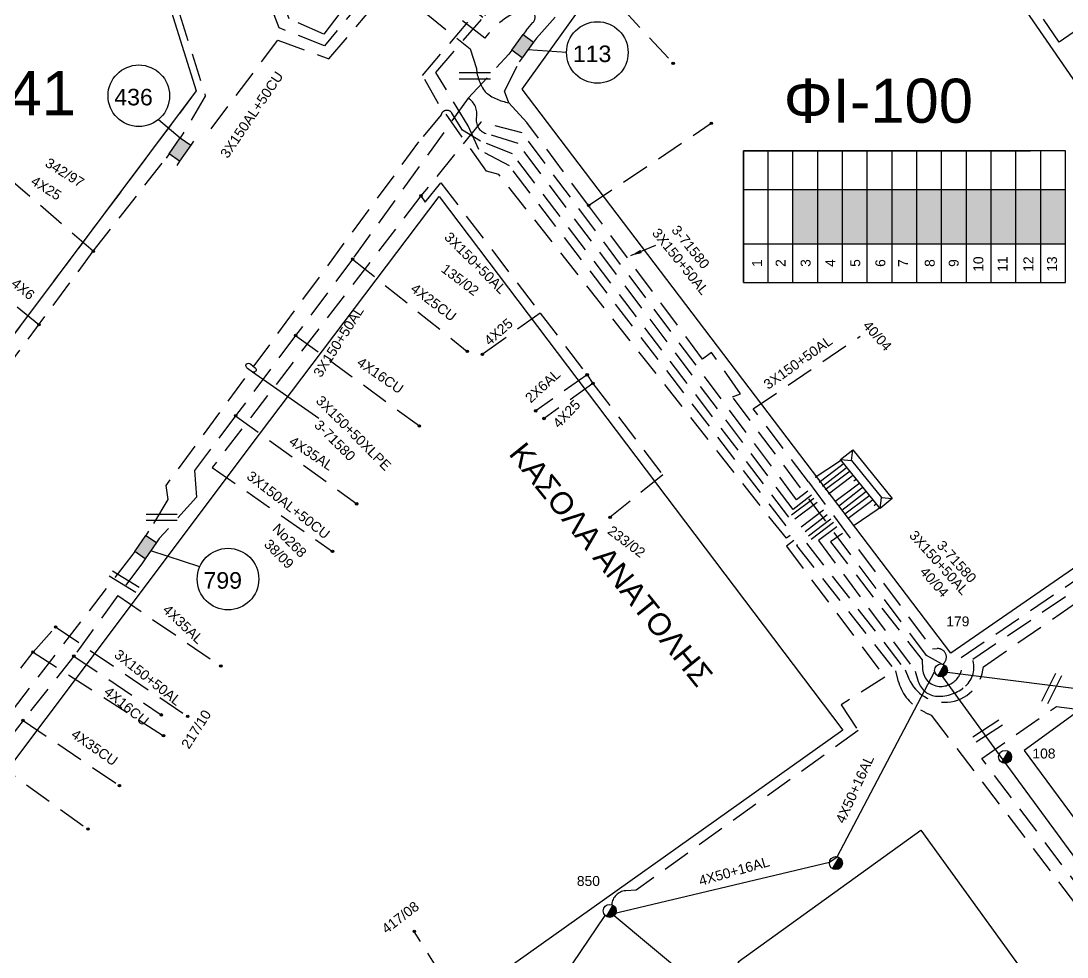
# Model space of a CAD drawing. Header units: millimetres. Extents: x 1080 to 2112, y 851 to 1323.
# Drawn here: x 1707 to 1802, y 1022.9 to 1107.9 of the extents above; entities that cross this region are included whole.
import ezdxf
from ezdxf.enums import TextEntityAlignment as Align

# ---------------------------------------------------------------- set-up
doc = ezdxf.new("R2010")
doc.units = ezdxf.units.MM
doc.linetypes.add('DASHED', pattern=[19.05, 12.7, -6.35])
for name, color, linetype in [('Link Box 4 Διευθύνσεων', 7, 'Continuous'), ('Άγνωστα', 7, 'DASHED'), ('Ασφαλειοκιβώτια Χ.Τ 13 αναχωρήσεων', 7, 'Continuous'), ('Γυμνά εναέρια ΧΤ (3Φ)   4x16CU', 7, 'Continuous'), ('Γυμνά εναέρια ΧΤ (3Φ)   4x35AL', 7, 'Continuous'), ('Γυμνά εναέρια ΧΤ (3Φ)   4x35CU', 7, 'Continuous'), ('Γυμνά εναέρια ΧΤ (3Φ)   4x50AL', 7, 'Continuous'), ('Γυμνά εναέρια ΧΤ και ΦΟΠ (1Φ)   2x50+16AL', 7, 'Continuous'), ('Γυμνά εναέρια ΧΤ και ΦΟΠ (3Φ)   4x50+16AL', 7, 'Continuous'), ('Εναέρια παροχή ΧΤ 4x25', 7, 'SYN_LINE'), ('Επιγραφές - Σχήματα', 7, 'Continuous'), ('Καλώδια ΧΤ   2x6AL', 7, 'DASHED'), ('Καλώδια ΧΤ   3x150+50AL', 7, 'DASHED'), ('Καλώδια ΧΤ   3x150+70AL', 7, 'DASHED'), ('Καλώδια ΧΤ   3x150AL+50CU', 7, 'DASHED'), ('Καλώδια ΧΤ   3x150AL+50XLPE', 7, 'DASHED'), ('Καλώδια ΧΤ   3x95+35CU', 7, 'DASHED'), ('Καλώδια ΧΤ   4x25CU', 7, 'DASHED'), ('Στύλος ΦΜ', 7, 'Continuous'), ('Στύλος ΦΜ @ 1', 7, 'Continuous'), ('Συνδέσεις', 7, 'Continuous'), ('Τομή', 7, 'Continuous'), ('Υποσταθμός πόλεως', 7, 'Continuous'), ('Υπόβαθρο ΔΕΗ', 7, 'Continuous'), ('Υπόγεια καλώδια Παροχών ΧΤ   4x6', 7, 'DASHED')]:
    doc.layers.add(name, color=color, linetype=linetype)
doc.styles.add('ar', font='arial.ttf')
doc.styles.get("Standard").update_dxf_attribs({"font": 'arial.ttf'})
doc.linetypes.add('SYN_LINE', pattern='A,0.5,-0.0001,["/\\/\\/\\/",Standard,S=0.1,R=0,X=0,Y=-0.05],-0.25', length=0.7501)
doc.dimstyles.new('ISO-25', dxfattribs={"dimtxt": 2.5, "dimasz": 2.5, "dimexe": 1.25, "dimexo": 0.625, "dimtad": 1, "dimtxsty": 'Standard', "dimcen": 2.5, "dimadec": 0, "dimazin": 0, "dimtfac": 1, "dimtmove": 0, "dimatfit": 3, "dimfxl": 1, "dimarcsym": 0})

# ---------------------------------------------------------------- blocks, each defined once
blk = doc.blocks.new('ΥΠΑΡΧΩΝ ΤΣΙΜΕΝΤΕΝΙΟΣ ΣΤΥΛΟΣ')
at = {"layer": 'Στύλος ΦΜ'}
blk.add_hatch(color=7, dxfattribs=at).paths.add_polyline_path([(-1.29, -2.28, 0.574793), (2.62, 0, 0.268822), (1.3, 2.27)])
at = {"layer": 'Στύλος ΦΜ', "color": 7}
blk.add_line((-1.29, -2.28), (1.3, 2.27), dxfattribs=at)
blk.add_circle((0, 0), 2.62, dxfattribs=at)
at = {"layer": 'Στύλος ΦΜ', "flags": 4}
for tag, p in [('ΑΡΙΘΜΟΣ', (-4.68, 8.05)), ('ΤΥΠΟΣ', (-4.91, 3.03))]:
    blk.add_attdef(tag, p, '', height=4, dxfattribs=at)
blk = doc.blocks.new('LINK BOX 4 ΑΝΑΧΩΡΗΣΕΩΝ')
at = {"layer": 'Link Box 4 Διευθύνσεων', "ltscale": 40}
blk.add_hatch(color=256, dxfattribs=at).paths.add_polyline_path([(-3.54, 0), (-3.54, -4.67), (3.54, -4.67), (3.54, 0)])
for p, q in [((-3.54, 0), (-5.33, 0)), ((5.33, 0), (3.54, 0)), ((-3.54, -4.67), (-5.33, -4.67)), ((5.33, -4.67), (3.54, -4.67))]:
    blk.add_line(p, q, dxfattribs=at)
blk.add_lwpolyline([(-3.54, -4.67), (-3.54, 0), (3.54, 0), (3.54, -4.67)], close=True, dxfattribs=at)
blk = doc.blocks.new('ΥΠΟΣΤΑΘΜΟΣ ΠΟΛΕΩΣ 13 ΑΝΑΧΩΡΗΣΕΩΝ')
at = {"layer": 'Υποσταθμός πόλεως', "ltscale": 40}
for p, q in [((-11.12, -2.82), (-11.12, -4)), ((-9.53, -2.82), (-9.53, -4)), ((-7.77, -2.82), (-7.77, -4)), ((-5.99, -2.82), (-5.99, -4)), ((-4.14, -2.82), (-4.14, -4)), ((-2.3, -2.82), (-2.3, -4)), ((-0.43, -2.82), (-0.43, -4)), ((1.54, -2.82), (1.54, -4)), ((3.43, -2.82), (3.43, -4)), ((5.39, -2.82), (5.39, -4)), ((7.32, -2.82), (7.32, -4)), ((9.32, -2.82), (9.32, -4)), ((11.11, -2.82), (11.11, -4))]:
    blk.add_line(p, q, dxfattribs=at)
blk.add_lwpolyline([(-11.43, 2.82), (11.43, 2.82), (11.43, -2.82), (-11.43, -2.82)], close=True, dxfattribs=at)
for points in [[(-8.62, 0), (-11.43, 2.82)], [(-11.43, -2.82), (-8.62, 0)], [(-8.62, 0), (8.62, 0)], [(8.62, 0), (11.43, 2.82)], [(11.43, -2.82), (8.62, 0)]]:
    blk.add_lwpolyline(points, dxfattribs=at)
at = {"layer": 'Υποσταθμός πόλεως', "linetype": 'SYN_LINE', "ltscale": 40, "flags": 1}
for tag, p in [('ΜΕΤΑΣΧΗΜΑΤΙΣΜΟΣ', (12.22, 1.68)), ('ΙΣΧΥΣ', (12.2, -1.11)), ('ΑΡΙΘΜΟΣ', (12.32, -3.83))]:
    blk.add_attdef(tag, p, '', height=1.8, dxfattribs=at)
blk = doc.blocks.new('ΤΟΜΗ')
at = {"layer": 'Τομή', "ltscale": 40}
for p, q in [((-5.68, 0), (5.68, 0)), ((5.68, -2.33), (-5.68, -2.33))]:
    blk.add_line(p, q, dxfattribs=at)
blk = doc.blocks.new('new block1')
at = {"layer": 'Ασφαλειοκιβώτια Χ.Τ 13 αναχωρήσεων'}
for s, p in [('1', (-1539.38, 5043.6)), ('2', (-1539.38, 5035.03)), ('3', (-1539.38, 5025.96)), ('4', (-1539.38, 5016.94)), ('5', (-1539.38, 5007.92)), ('6', (-1539.38, 4998.79)), ('7', (-1539.38, 4990.55)), ('8', (-1539.38, 4980.86)), ('9', (-1539.38, 4972.17)), ('10', (-1541.17, 4963.2)), ('11', (-1541.17, 4954.4)), ('12', (-1541.17, 4945.04)), ('13', (-1541.17, 4936.47))]:
    blk.add_text(s, height=3.6, dxfattribs=at).set_placement(p)
blk = doc.blocks.new('ΑΣΦΑΛΕΙΟΚΙΒΩΤΙΟ ΥΠΟΣΤΑΘΜΟΥ 13 ΑΝΑΧΩΡΗΣΕΩΝ')
at = {"layer": 'Ασφαλειοκιβώτια Χ.Τ 13 αναχωρήσεων', "ltscale": 40}
for p, q in [((-23.86, 58.34), (23.96, 58.34)), ((-9.78, 58.34), (-9.78, -58.66)), ((9.87, 58.34), (9.87, -58.66)), ((23.96, 58.34), (23.96, -45.89)), ((-23.86, 49.34), (23.96, 49.34)), ((-23.86, 40.34), (23.96, 40.34)), ((-23.86, 31.34), (23.96, 31.34)), ((-23.86, 22.34), (23.96, 22.34)), ((-23.86, 13.34), (23.96, 13.34)), ((-23.86, 4.34), (23.96, 4.34)), ((-23.86, -4.66), (23.96, -4.66)), ((-23.86, -13.66), (23.96, -13.66)), ((-23.86, -22.66), (23.96, -22.66)), ((-23.86, -31.66), (23.96, -31.66)), ((-23.86, -40.66), (23.96, -40.66)), ((-23.86, -49.66), (23.96, -49.66))]:
    blk.add_line(p, q, dxfattribs=at)
at = {"layer": 'Ασφαλειοκιβώτια Χ.Τ 13 αναχωρήσεων'}
blk.add_lwpolyline([(-23.86, -58.66), (23.96, -58.66), (23.96, 58.34), (-23.86, 58.34)], close=True, dxfattribs=at)
blk.add_blockref('new block1', (1521.19, -4992), dxfattribs=at)
at = {"layer": 'Ασφαλειοκιβώτια Χ.Τ 13 αναχωρήσεων', "ltscale": 40}
for tag, height, p in [('ΟΝΟΜΑ', 5, (1.15, 62.43)), ('ΚΕΙΜΕΝΟ 1', 2, (17.15, 53.4)), ('ΚΕΙΜΕΝΟ 2', 2, (17.15, 44.69)), ('ΚΕΙΜΕΝΟ 3', 2, (16.99, 35.93)), ('ΚΕΙΜΕΝΟ 4', 2, (16.99, 26.95)), ('ΚΕΙΜΕΝΟ 5', 2, (16.99, 18.11)), ('ΚΕΙΜΕΝΟ 6', 2, (16.99, 9.19)), ('ΚΕΙΜΕΝΟ 7', 2, (16.99, 0.11)), ('ΚΕΙΜΕΝΟ 8', 2, (16.99, -8.61)), ('ΚΕΙΜΕΝΟ 9', 2, (16.99, -17.74)), ('ΚΕΙΜΕΝΟ 10', 2, (16.99, -26.96)), ('ΚΕΙΜΕΝΟ 11', 2, (16.99, -36.04)), ('ΚΕΙΜΕΝΟ 12', 2, (16.99, -44.96)), ('ΚΕΙΜΕΝΟ 13', 2, (16.99, -54.16)), ('ΣΧ', 2, (1.2, -60.52))]:
    blk.add_attdef(tag, text='', height=height, dxfattribs=at).set_placement(p, align=Align.MIDDLE_CENTER)
blk = doc.blocks.new('AGGISTR')
at = {"layer": 'Επιγραφές - Σχήματα', "ltscale": 40}
for points in [[(544.493, 2528.162), (544.493, 2528.162), (544.77, 2528.578), (544.822, 2528.634), (544.875, 2528.658), (544.943, 2528.686), (545.002, 2528.706), (545.049, 2528.704), (545.118, 2528.684), (545.169, 2528.621), (545.206, 2528.504), (545.189, 2528.404), (545.133, 2528.302), (544.82, 2527.945), (544.82, 2527.945)], [(540.899, 2522.769), (544.493, 2528.162)], [(544.82, 2527.945), (544.82, 2527.945), (544.776, 2527.91), (544.731, 2527.887), (544.679, 2527.875), (544.626, 2527.877), (544.575, 2527.899), (544.539, 2527.945), (544.504, 2528.005), (544.486, 2528.079), (544.493, 2528.162)]]:
    blk.add_lwpolyline(points, dxfattribs=at)
blk = doc.blocks.new('_ΣΥΝΔΕΣΗ')
at = {"layer": 'Συνδέσεις', "linetype": 'SYN_LINE', "ltscale": 40}
blk.add_hatch(color=256, dxfattribs=at).paths.add_polyline_path([(0.5, -0.01, 1), (-0.5, -0.01, 1)])
at = {"layer": 'Συνδέσεις'}
blk.add_circle((0, -0.01), 0.5, dxfattribs=at)

msp = doc.modelspace()

# ---------------------------------------------------------------- hatches: boundary and pattern name
at = {"layer": 'Ασφαλειοκιβώτια Χ.Τ 13 αναχωρήσεων', "ltscale": 0.2}
for color, points in [(27, [(1777.137, 1087.63), (1779.387, 1087.63), (1779.387, 1092.543), (1777.137, 1092.543)]), (5, [(1779.387, 1092.543), (1779.387, 1087.63), (1781.637, 1087.63), (1781.637, 1092.543)]), (6, [(1781.637, 1092.543), (1781.637, 1087.63), (1783.887, 1087.63), (1783.887, 1092.543)]), (85, [(1783.887, 1092.543), (1783.887, 1087.63), (1786.137, 1087.63), (1786.137, 1092.543)]), (154, [(1786.137, 1092.543), (1786.137, 1087.63), (1788.387, 1087.63), (1788.387, 1092.543)]), (151, [(1788.387, 1092.543), (1788.387, 1087.63), (1790.637, 1087.63), (1790.637, 1092.543)]), (30, [(1790.637, 1092.543), (1790.637, 1087.63), (1792.887, 1087.63), (1792.887, 1092.543)]), (1, [(1792.887, 1092.543), (1792.887, 1087.63), (1795.137, 1087.63), (1795.137, 1092.543)]), (62, [(1795.137, 1092.543), (1795.137, 1087.63), (1797.387, 1087.63), (1797.387, 1092.543)]), (2, [(1797.387, 1092.543), (1797.387, 1087.63), (1799.637, 1087.63), (1799.637, 1092.543)]), (173, [(1799.637, 1092.543), (1799.637, 1087.63), (1801.887, 1087.63), (1801.887, 1092.543)])]:
    msp.add_hatch(color=color, dxfattribs=at).paths.add_polyline_path(points)

# ---------------------------------------------------------------- linework, layer by layer
at = {"layer": 'Άγνωστα', "color": 62, "ltscale": 0.2}
msp.add_lwpolyline([(1725.008, 1122.398), (1719.821, 1120.272), (1718.038, 1119.413), (1723.778, 1101.04), (1721.746, 1097.602)], dxfattribs=at)
at = {"layer": 'Άγνωστα', "color": 27, "linetype": 'DASHED', "ltscale": 0.2}
for points in [[(1758.933, 1111.922), (1766.259, 1103.996)], [(1758.583, 1091.103), (1769.722, 1098.568)]]:
    msp.add_lwpolyline(points, dxfattribs=at)
at = {"layer": 'Άγνωστα', "color": 1, "linetype": 'DASHED', "ltscale": 0.2}
for points in [[(1711.84, 1050.201), (1719.783, 1044.863)], [(1704.452, 1040.744), (1713.12, 1034.495)]]:
    msp.add_lwpolyline(points, dxfattribs=at)
at = {"layer": 'Άγνωστα', "color": 154, "linetype": 'DASHED', "ltscale": 0.2}
msp.add_lwpolyline([(1803.859, 1028.223), (1794.276, 1040.91), (1801.08, 1045.633), (1802.714, 1045.412, 0.494573), (1806.581, 1049.27, -1.075796)], format="xyb", dxfattribs=at)
at = {"layer": 'Άγνωστα', "color": 1, "linetype": 'Continuous', "ltscale": 0.2}
msp.add_lwpolyline([(1790.708, 1048.33), (1795.846, 1041.246), (1803.545, 1030.771), (1813.593, 1018.659), (1821.849, 1006.763), (1826.972, 999.383)], dxfattribs=at)
at = {"layer": 'Γυμνά εναέρια ΧΤ (3Φ)   4x16CU', "color": 85, "linetype": 'DASHED', "ltscale": 0.2}
msp.add_lwpolyline([(1731.977, 1079.308), (1743.216, 1071.092)], dxfattribs=at)
at = {"layer": 'Γυμνά εναέρια ΧΤ (3Φ)   4x16CU', "color": 2, "linetype": 'DASHED', "ltscale": 0.2}
msp.add_lwpolyline([(1708.136, 1050.566), (1719.979, 1042.971)], dxfattribs=at)
at = {"layer": 'Γυμνά εναέρια ΧΤ (3Φ)   4x35AL', "color": 85, "linetype": 'DASHED', "ltscale": 0.2}
msp.add_lwpolyline([(1726.53, 1072.016), (1737.526, 1064.022)], dxfattribs=at)
at = {"layer": 'Γυμνά εναέρια ΧΤ (3Φ)   4x35AL', "color": 1, "linetype": 'DASHED', "ltscale": 0.2}
msp.add_lwpolyline([(1715.846, 1055.686), (1725.183, 1049.29)], dxfattribs=at)
at = {"layer": 'Γυμνά εναέρια ΧΤ (3Φ)   4x35CU', "color": 1, "linetype": 'DASHED', "ltscale": 0.2}
msp.add_lwpolyline([(1707.226, 1044.363), (1715.98, 1038.437)], dxfattribs=at)
at = {"layer": 'Γυμνά εναέρια ΧΤ (3Φ)   4x50AL', "color": 1, "linetype": 'Continuous', "ltscale": 0.2}
msp.add_lwpolyline([(1791.147, 1048.754), (1803.113, 1047.215)], dxfattribs=at)
at = {"layer": 'Γυμνά εναέρια ΧΤ και ΦΟΠ (1Φ)   2x50+16AL', "color": 151, "linetype": 'Continuous', "ltscale": 0.2}
msp.add_lwpolyline([(1760.912, 1026.654), (1778.133, 1012.282)], dxfattribs=at)
at = {"layer": 'Γυμνά εναέρια ΧΤ και ΦΟΠ (3Φ)   4x50+16AL', "color": 151, "linetype": 'Continuous', "ltscale": 0.2}
msp.add_lwpolyline([(1731.01, 995.409), (1746.758, 1006.967), (1760.085, 1026.656), (1780.449, 1031.489), (1781.136, 1031.99), (1790.003, 1048.777)], dxfattribs=at)
at = {"layer": 'Εναέρια παροχή ΧΤ 4x25', "color": 30, "linetype": 'DASHED', "ltscale": 0.2}
msp.add_lwpolyline([(1713.608, 1086.941), (1704.211, 1095.05)], dxfattribs=at)
at = {"layer": 'Εναέρια παροχή ΧΤ 4x25', "color": 5, "linetype": 'DASHED', "ltscale": 0.2}
for points in [[(1754.177, 1081.341), (1748.939, 1077.587)], [(1758.977, 1074.954), (1754.532, 1071.765)]]:
    msp.add_lwpolyline(points, dxfattribs=at)
at = {"layer": 'Επιγραφές - Σχήματα', "ltscale": 0.2}
for points in [[(1756.58, 1104.991), (1753.069, 1105.224)], [(1719.535, 1098.918), (1721.491, 1097.234)], [(1723.278, 1058.315), (1718.831, 1059.768)]]:
    msp.add_lwpolyline(points, dxfattribs=at)
for centre in [(1759.375, 1104.991), (1717.739, 1101.06), (1725.837, 1057.189)]:
    msp.add_circle(centre, 2.795, dxfattribs=at)
at = {"layer": 'Καλώδια ΧΤ   2x6AL', "color": 5, "linetype": 'DASHED', "ltscale": 0.2}
msp.add_lwpolyline([(1758.451, 1075.73), (1753.775, 1072.463)], dxfattribs=at)
at = {"layer": 'Καλώδια ΧΤ   3x150+50AL', "color": 27, "linetype": 'DASHED', "ltscale": 0.2}
for points in [[(1753.853, 1106.301), (1758.933, 1111.922), (1765.076, 1117.975), (1772.215, 1124.618), (1776.285, 1128.51)], [(1790.629, 1049.491), (1789.259, 1050.252), (1771.634, 1073.734), (1772.384, 1074.016), (1769.748, 1077.761), (1768.918, 1077.163), (1758.583, 1091.103), (1752.979, 1098.644), (1751.337, 1100.434), (1750.948, 1101.478), (1752.285, 1104.147)], [(1781.284, 1067.795), (1778.549, 1066.008), (1773.537, 1072.647), (1783.237, 1079.239)]]:
    msp.add_lwpolyline(points, dxfattribs=at)
at = {"layer": 'Καλώδια ΧΤ   3x150+50AL', "color": 85, "linetype": 'DASHED', "ltscale": 0.2}
msp.add_lwpolyline([(1747.646, 1100.835), (1737.15, 1086.235), (1731.977, 1079.308), (1726.53, 1072.016), (1722.79, 1067.047), (1722.962, 1064.635), (1719.589, 1060.864)], dxfattribs=at)
at = {"layer": 'Καλώδια ΧΤ   3x150+50AL', "color": 5, "linetype": 'DASHED', "ltscale": 0.2}
for points in [[(1781.534, 1067.487), (1777.458, 1064.396), (1752.556, 1097.706), (1748.807, 1098.672), (1743.359, 1091.977), (1724.409, 1067.32)], [(1743.359, 1091.977), (1743.745, 1091.411), (1745.164, 1093.172), (1754.177, 1081.341), (1758.451, 1075.73), (1758.977, 1074.954), (1765.313, 1066.641), (1760.534, 1062.799)]]:
    msp.add_lwpolyline(points, dxfattribs=at)
at = {"layer": 'Καλώδια ΧΤ   3x150+50AL', "color": 2, "ltscale": 0.2}
msp.add_lwpolyline([(1662.577, 1069.881), (1669.944, 1049.55), (1669.819, 1049.083, 0.227557), (1672.154, 1043.859), (1682.474, 1037.636), (1684.829, 1040.794), (1695.604, 1033.868), (1708.136, 1050.566), (1710.177, 1052.841), (1722.178, 1044.728)], format="xyb", dxfattribs=at)
at = {"layer": 'Καλώδια ΧΤ   3x150+50AL', "color": 27, "linetype": 'DASHED', "ltscale": 0.2}
msp.add_lwpolyline([(1778.549, 1066.008), (1789.795, 1050.845), (1790.237, 1050.876, -0.75521), (1790.744, 1049.47, -0.966757)], format="xyb", dxfattribs=at)
at = {"layer": 'Καλώδια ΧΤ   3x150+50AL', "color": 30, "linetype": 'DASHED', "ltscale": 0.2}
msp.add_lwpolyline([(1717.114, 1059.336), (1696.005, 1032.039), (1682.007, 1040.566), (1682.888, 1041.791)], dxfattribs=at)
at = {"layer": 'Καλώδια ΧΤ   3x150+50AL', "color": 1, "linetype": 'DASHED', "ltscale": 0.2}
msp.add_lwpolyline([(1718.073, 1058.672), (1715.846, 1055.686), (1711.84, 1050.201), (1707.226, 1044.363), (1704.452, 1040.744), (1695.542, 1028.782), (1693.077, 1025.703), (1691.685, 1023.668)], dxfattribs=at)
at = {"layer": 'Καλώδια ΧΤ   3x150+70AL', "color": 173, "linetype": 'DASHED', "ltscale": 0.2}
msp.add_lwpolyline([(1782.968, 1065.719), (1776.535, 1060.892), (1750.436, 1093.912), (1749.313, 1094.212), (1744.961, 1100.344), (1743.494, 1102.897), (1756.479, 1118.118), (1775.2, 1133.718), (1780.153, 1137.684), (1783.137, 1136.406), (1786.717, 1139.104), (1786.348, 1141.801), (1795.134, 1149.055, -0.688954), (1796.711, 1148.16), (1793.914, 1146.216)], format="xyb", dxfattribs=at)
at = {"layer": 'Καλώδια ΧΤ   3x150+70AL', "color": 5, "ltscale": 0.2}
msp.add_lwpolyline([(1775.442, 1129.316), (1772.476, 1128.197), (1760.092, 1116.201), (1754.866, 1109.92), (1754.08, 1110.627), (1750.786, 1110.267), (1748.978, 1108.154), (1740.642, 1114.592), (1734.534, 1106.658), (1731.391, 1108.032), (1728.852, 1115.23), (1728.384, 1116.358), (1727.585, 1116.358, -0.647022), (1725.39, 1121.245, -0.44926)], format="xyb", dxfattribs=at)
at = {"layer": 'Καλώδια ΧΤ   3x150+70AL', "color": 2, "ltscale": 0.2}
msp.add_lwpolyline([(1752.91, 1106.988), (1753.531, 1107.698, 0.77581), (1752.683, 1108.934, 0.146521), (1749.156, 1106.302), (1740.634, 1112.854), (1734.594, 1105.585), (1730.482, 1107.223), (1728.17, 1113.32), (1727.681, 1114.842), (1725.524, 1115.704, -0.632881), (1725.131, 1122.026, 10.809244)], format="xyb", dxfattribs=at)
at = {"layer": 'Καλώδια ΧΤ   3x150+70AL', "color": 30, "linetype": 'DASHED', "ltscale": 0.2}
msp.add_lwpolyline([(1685.268, 1044.937), (1686.534, 1047.357), (1686.574, 1050.771), (1690.232, 1055.469), (1700.885, 1069.795), (1713.608, 1086.941), (1720.227, 1095.413)], dxfattribs=at)
at = {"layer": 'Καλώδια ΧΤ   3x150AL+50CU', "color": 27, "linetype": 'DASHED', "ltscale": 0.2}
msp.add_lwpolyline([(1724.299, 1098.051), (1730.365, 1106.114), (1734.997, 1104.421), (1740.685, 1111.082), (1747.821, 1105.316), (1748.386, 1103.547, 0.138692), (1749.199, 1101.406, 0.134472), (1751.337, 1100.434, 36.646737)], format="xyb", dxfattribs=at)
at = {"layer": 'Καλώδια ΧΤ   3x150AL+50CU', "linetype": 'DASHED', "ltscale": 0.2}
msp.add_lwpolyline([(1722.954, 1101.495), (1692.355, 1060.695), (1680.154, 1071.013)], dxfattribs=at)
at = {"layer": 'Καλώδια ΧΤ   3x150AL+50CU', "color": 5, "linetype": 'DASHED', "ltscale": 0.2}
msp.add_lwpolyline([(1724.409, 1067.32), (1735.327, 1059.699)], dxfattribs=at)
at = {"layer": 'Καλώδια ΧΤ   3x150AL+50XLPE', "color": 2, "linetype": 'DASHED', "ltscale": 0.2}
msp.add_lwpolyline([(1782.383, 1066.44), (1776.512, 1062.015), (1751.387, 1094.693), (1748.624, 1096.179), (1747.637, 1098.338), (1744.714, 1103.169), (1751.406, 1110.992), (1757.03, 1117.166), (1769.797, 1128.233), (1779.956, 1136.997), (1783.507, 1135.181), (1787.829, 1138.615), (1787.913, 1141.022), (1789.055, 1142.121), (1791.861, 1144.518)], dxfattribs=at)
at = {"layer": 'Καλώδια ΧΤ   3x150AL+50XLPE', "color": 62, "linetype": 'DASHED', "ltscale": 0.2}
msp.add_lwpolyline([(1784.785, 1063.478), (1780.534, 1060.573), (1788.863, 1049.858), (1788.913, 1048.988, 0.403728), (1790.579, 1047.448, 0.509021), (1792.395, 1050.057), (1824.943, 1072.111), (1823.154, 1074.838), (1827.338, 1078.118), (1807.59, 1107.389), (1805.679, 1109.006), (1801.313, 1105.926), (1790.855, 1121.31), (1781.721, 1129.952), (1780.355, 1132.153), (1778.126, 1130.436)], format="xyb", dxfattribs=at)
at = {"layer": 'Καλώδια ΧΤ   3x150AL+50XLPE', "color": 1, "linetype": 'DASHED', "ltscale": 0.2}
msp.add_lwpolyline([(1784.188, 1064.214), (1779.448, 1060.68), (1788.239, 1048.846), (1788.517, 1047.904, 0.318467), (1790.23, 1046.556, 0.199508), (1792.799, 1047.476, 0.291574), (1793.463, 1049.915), (1825.903, 1071.848), (1824.255, 1074.309), (1829.523, 1078.756), (1808.086, 1109.569)], format="xyb", dxfattribs=at)
at = {"layer": 'Καλώδια ΧΤ   3x150AL+50XLPE', "color": 85, "linetype": 'DASHED', "ltscale": 0.2}
msp.add_lwpolyline([(1781.812, 1067.144), (1777.149, 1063.512), (1752.184, 1096.72), (1749.277, 1097.625, -0.385277), (1748.401, 1099.108, 0.316999), (1747.646, 1100.835), (1751.342, 1104.834)], format="xyb", dxfattribs=at)
at = {"layer": 'Καλώδια ΧΤ   3x150AL+50XLPE', "color": 6, "linetype": 'DASHED', "ltscale": 0.2}
msp.add_lwpolyline([(1782.093, 1066.798), (1776.767, 1062.818), (1751.671, 1095.778), (1748.769, 1096.939), (1747.142, 1097.93), (1746.176, 1099.48, 0.659328), (1745.184, 1099.327), (1743.139, 1096.878), (1720.2, 1065.696), (1720.378, 1064.414), (1718.629, 1061.528)], format="xyb", dxfattribs=at)
at = {"layer": 'Καλώδια ΧΤ   3x150AL+50XLPE', "color": 30, "linetype": 'DASHED', "ltscale": 0.2}
msp.add_lwpolyline([(1783.884, 1064.59), (1778.354, 1060.464), (1787.326, 1048.959), (1787.673, 1048.143, 0.321404), (1791.162, 1046.016, 0.366557), (1794.429, 1049.231), (1826.951, 1071.658), (1825.356, 1074.017), (1828.95, 1076.821), (1829.593, 1076.669)], format="xyb", dxfattribs=at)
at = {"layer": 'Καλώδια ΧΤ   3x150AL+50XLPE', "color": 151, "linetype": 'DASHED', "ltscale": 0.2}
msp.add_lwpolyline([(1783.278, 1065.337), (1776.539, 1060.173), (1785.483, 1048.289), (1781.511, 1045.779), (1783.059, 1043.444), (1762.906, 1028.954), (1761.947, 1028.896, 0.376688), (1760.676, 1027.636, 1902.928773)], format="xyb", dxfattribs=at)
at = {"layer": 'Καλώδια ΧΤ   3x150AL+50XLPE', "color": 154, "linetype": 'DASHED', "ltscale": 0.2}
msp.add_lwpolyline([(1783.576, 1064.97), (1777.468, 1060.225), (1786.433, 1048.859), (1786.673, 1047.979, 0.195951), (1788.704, 1045.326, 0.033526), (1789.691, 1044.833), (1802.899, 1027.56)], format="xyb", dxfattribs=at)
at = {"layer": 'Καλώδια ΧΤ   3x95+35CU', "linetype": 'DASHED', "ltscale": 0.2}
msp.add_lwpolyline([(1738.608, 1009.978), (1738.875, 1010.073, 0.478675), (1739.364, 1011.481), (1747.353, 1017.834), (1742.745, 1025.212)], format="xyb", dxfattribs=at)
at = {"layer": 'Καλώδια ΧΤ   4x25CU', "color": 85, "linetype": 'DASHED', "ltscale": 0.2}
msp.add_lwpolyline([(1737.15, 1086.235), (1747.56, 1077.863)], dxfattribs=at)
at = {"layer": 'Υπόβαθρο ΔΕΗ'}
for points in [[(1780.068, 1130.301), (1789.886, 1120.965), (1823.334, 1072.451), (1791.481, 1050.466), (1752.553, 1101.654), (1761.067, 1113.511)], [(1716.23, 1122.961), (1722.954, 1101.495), (1689.203, 1056.492), (1679.492, 1043.909), (1673.78, 1046.644), (1655.447, 1101.106)], [(1798.131, 1041.615), (1822.919, 1008.103), (1852.872, 1030.7), (1829.047, 1064.077)], [(1786.374, 1003.313), (1772.158, 1022.452), (1788.76, 1034.398), (1802.519, 1015.351)]]:
    msp.add_lwpolyline(points, close=True, dxfattribs=at)
msp.add_lwpolyline([(1745.001, 1091.926), (1781.66, 1043.489), (1746.228, 1018.303), (1711.597, 993.21), (1689.937, 1018.72), (1728.682, 1070.331), (1745.001, 1091.926)], dxfattribs=at)
at = {"layer": 'Υπόγεια καλώδια Παροχών ΧΤ   4x6', "color": 30, "linetype": 'DASHED', "ltscale": 0.2}
msp.add_lwpolyline([(1708.665, 1080.279), (1705.628, 1082.732)], dxfattribs=at)

# ---------------------------------------------------------------- block references
at = {"layer": 'Link Box 4 Διευθύνσεων'}
for p, xscale, yscale, zscale, rotation in [((1752.126, 1105.911), 0.2500000000000372, 0.2500000000000372, 0.2500000000000372, 53.94666123897385), ((1720.986, 1096.507), 0.2500000000000185, 0.2500000000000185, 0.2500000000000185, 55.23950710814883), ((1717.871, 1060.432), 0.2499999999999786, 0.2499999999999786, 0.2499999999999786, 55.34077649985333)]:
    msp.add_blockref('LINK BOX 4 ΑΝΑΧΩΡΗΣΕΩΝ', p, dxfattribs=dict(at, xscale=xscale, yscale=yscale, zscale=zscale, rotation=rotation))
at = {"layer": 'Ασφαλειοκιβώτια Χ.Τ 13 αναχωρήσεων', "xscale": 0.25, "yscale": 0.25, "zscale": 0.25, "rotation": 90}
msp.add_blockref('ΑΣΦΑΛΕΙΟΚΙΒΩΤΙΟ ΥΠΟΣΤΑΘΜΟΥ 13 ΑΝΑΧΩΡΗΣΕΩΝ', (1787.222, 1090.075), dxfattribs=at)
at = {"layer": 'Επιγραφές - Σχήματα', "xscale": 1.133467986852932, "yscale": 1.133467986852932, "zscale": 1.133467986852932, "rotation": 88.76673444548626}
msp.add_blockref('AGGISTR', (4579.711, 397.277), dxfattribs=at)
at = {"layer": 'Στύλος ΦΜ @ 1', "ltscale": 40}
ref = msp.add_blockref('ΥΠΑΡΧΩΝ ΤΣΙΜΕΝΤΕΝΙΟΣ ΣΤΥΛΟΣ', (1790.578, 1048.905), dxfattribs=dict(at, xscale=0.225, yscale=0.225, zscale=0.225))
ref.add_attrib('ΤΥΠΟΣ', '179', (1791.06, 1052.899), dxfattribs={"layer": 'Στύλος ΦΜ', "height": 0.9, "flags": 4})
ref = msp.add_blockref('ΥΠΑΡΧΩΝ ΤΣΙΜΕΝΤΕΝΙΟΣ ΣΤΥΛΟΣ', (1796.401, 1041.049), dxfattribs=dict(at, xscale=0.225, yscale=0.225, zscale=0.225))
ref.add_attrib('ΤΥΠΟΣ', '108', (1798.878, 1040.907), dxfattribs={"layer": 'Στύλος ΦΜ', "height": 0.9, "flags": 4})
at = {"layer": 'Στύλος ΦΜ @ 1', "ltscale": 40, "xscale": 0.225, "yscale": 0.225, "zscale": 0.225}
msp.add_blockref('ΥΠΑΡΧΩΝ ΤΣΙΜΕΝΤΕΝΙΟΣ ΣΤΥΛΟΣ', (1781.032, 1031.41), dxfattribs=at)
at = {"layer": 'Στύλος ΦΜ @ 1', "ltscale": 40}
ref = msp.add_blockref('ΥΠΑΡΧΩΝ ΤΣΙΜΕΝΤΕΝΙΟΣ ΣΤΥΛΟΣ', (1760.499, 1027.075), dxfattribs=dict(at, xscale=0.225, yscale=0.225, zscale=0.225))
ref.add_attrib('ΤΥΠΟΣ', '850', (1757.513, 1029.336), dxfattribs={"layer": 'Στύλος ΦΜ', "height": 0.9, "flags": 4})
at = {"layer": 'Συνδέσεις', "xscale": 0.2211072174658995, "yscale": 0.2211072174658995, "zscale": 0.2211072174658995}
for p in [(1766.26, 1103.999), (1769.722, 1098.571), (1743.36, 1091.979), (1758.583, 1091.106), (1713.609, 1086.944), (1737.151, 1086.238), (1708.666, 1080.282), (1731.977, 1079.311), (1747.561, 1077.866), (1748.939, 1077.589), (1758.452, 1075.733), (1758.978, 1074.956), (1753.776, 1072.466), (1726.531, 1072.019), (1754.533, 1071.767), (1743.217, 1071.094), (1737.527, 1064.024), (1760.535, 1062.801), (1735.327, 1059.702), (1710.178, 1052.844), (1708.136, 1050.568), (1711.84, 1050.204), (1725.184, 1049.293), (1719.784, 1044.865), (1707.227, 1044.365), (1722.178, 1044.731), (1719.979, 1042.973), (1715.981, 1038.439), (1713.12, 1034.498), (1742.746, 1025.214)]:
    msp.add_blockref('_ΣΥΝΔΕΣΗ', p, dxfattribs=at)
at = {"layer": 'Τομή'}
for p, xscale, yscale, zscale, rotation in [((1748.251, 1103.164), 0.2500000000000117, 0.2500000000000117, 0.2500000000000117, 359.9028877125006), ((1716.254, 1056.709), 0.2499999999999393, 0.2499999999999393, 0.2499999999999393, 148.5946588890664), ((1800.357, 1047.389), 0.2500000000000287, 0.2500000000000287, 0.2500000000000287, 63.41321053960799), ((1794.654, 1043.648), 0.2500000000000193, 0.2500000000000193, 0.2500000000000193, 33.11065847713345)]:
    msp.add_blockref('ΤΟΜΗ', p, dxfattribs=dict(at, xscale=xscale, yscale=yscale, zscale=zscale, rotation=rotation))
at = {"layer": 'Τομή', "xscale": 0.25, "yscale": 0.25, "zscale": 0.25}
msp.add_blockref('ΤΟΜΗ', (1719.811, 1063.078), dxfattribs=at)
at = {"layer": 'Υποσταθμός πόλεως', "xscale": 0.2500000000000641, "yscale": 0.2500000000000641, "zscale": 0.2500000000000641, "rotation": 309.0461085823167}
msp.add_blockref('ΥΠΟΣΤΑΘΜΟΣ ΠΟΛΕΩΣ 13 ΑΝΑΧΩΡΗΣΕΩΝ', (1783.812, 1066.266), dxfattribs=at)

# ---------------------------------------------------------------- texts
at = {"layer": 'Γυμνά εναέρια ΧΤ (3Φ)   4x16CU', "ltscale": 0.2}
for rotation, p in [(325.28231, (1739.666, 1075.679)), (320.68617, (1716.628, 1045.657))]:
    msp.add_text('4X16CU', height=0.9, rotation=rotation, dxfattribs=at).set_placement(p, align=Align.MIDDLE)
at = {"layer": 'Γυμνά εναέρια ΧΤ (3Φ)   4x35AL', "ltscale": 0.2}
for s, rotation, p in [('4X6', 321, (1707.236, 1083.522)), ('4X35AL', 326.33506, (1733.408, 1068.608)), ('4X35AL', 316.55475, (1721.768, 1053.1))]:
    msp.add_text(s, height=0.9, rotation=rotation, dxfattribs=at).set_placement(p, align=Align.MIDDLE)
at = {"layer": 'Γυμνά εναέρια ΧΤ (3Φ)   4x35CU', "ltscale": 0.2}
msp.add_text('4X35CU', height=0.9, rotation=325.03358, dxfattribs=at).set_placement((1713.721, 1041.911), align=Align.MIDDLE)
at = {"layer": 'Γυμνά εναέρια ΧΤ και ΦΟΠ (3Φ)   4x50+16AL', "ltscale": 0.2}
for rotation, p in [(65.46646, (1782.747, 1038.122)), (15.84506, (1771.795, 1030.679))]:
    msp.add_text('4X50+16AL', height=0.9, rotation=rotation, dxfattribs=at).set_placement(p, align=Align.MIDDLE)
at = {"layer": 'Εναέρια παροχή ΧΤ 4x25', "ltscale": 20}
for s, rotation, p in [('342/97', 328.10356, (1711.025, 1094.103)), ('4X25', 328.10356, (1709.338, 1092.685)), ('4X25', 41.24161, (1750.393, 1079.636)), ('4X25', 46.30501, (1756.576, 1072.193))]:
    msp.add_text(s, height=0.9, rotation=rotation, dxfattribs=at).set_placement(p, align=Align.MIDDLE)
at = {"layer": 'Επιγραφές - Σχήματα', "ltscale": 0.2, "attachment_point": 1, "style": 'ar'}
for s, insert, char_height, width in [('{\\H0.75x;113}', (1757.149, 1105.621), 2, 12.08319), ('ΦΙ-41', (1697.952, 1103.3), 4, 17.64254), ('ΦΙ-100', (1776.289, 1102.611), 4, 17.64254), ('{\\H0.75x;436}', (1715.513, 1101.69), 2, 12.08319), ('{\\H0.75x;799}', (1723.611, 1057.819), 2, 12.08319)]:
    msp.add_mtext(s, dxfattribs=dict(at, insert=insert, char_height=char_height, width=width))
at = {"layer": 'Επιγραφές - Σχήματα', "ltscale": 0.2, "insert": (1752.809, 1069.799), "char_height": 2, "width": 25.98452, "attachment_point": 1, "rotation": 308.91945, "style": 'ar'}
msp.add_mtext('ΚΑΣΟΛΑ ΑΝΑΤΟΛΗΣ', dxfattribs=at)
at = {"layer": 'Καλώδια ΧΤ   2x6AL', "ltscale": 0.2}
msp.add_text('2X6AL', height=0.9, rotation=42.4091, dxfattribs=at).set_placement((1754.416, 1074.724), align=Align.MIDDLE)
at = {"layer": 'Καλώδια ΧΤ   3x150+50AL', "ltscale": 0.2}
for s, rotation, p in [('3X150+50AL', 315.02725, (1748.307, 1085.888)), ('3X150+50AL', 308.88001, (1766.927, 1086.019)), ('3-71580', 308.88001, (1767.846, 1087.334)), ('3X150+50AL', 57.50409, (1735.866, 1078.743)), ('40/04', 311.81163, (1784.816, 1079.288)), ('3X150+50AL', 35.65061, (1777.59, 1076.851)), ('3X150+50XLPE', 315.02725, (1737.244, 1070.446)), ('3-71580', 315.02725, (1735.547, 1069.778)), ('No268', 315.02725, (1731.437, 1060.691)), ('3X150+50AL', 311.81163, (1790.398, 1058.687)), ('38/09', 315.02725, (1730.482, 1059.488)), ('3-71580', 311.81163, (1792.004, 1058.778)), ('40/04', 311.81163, (1789.99, 1056.942)), ('3X150+50AL', 321.58347, (1718.565, 1048.262)), ('217/10', 57.50409, (1722.928, 1043.568))]:
    msp.add_text(s, height=0.9, rotation=rotation, dxfattribs=at).set_placement(p, align=Align.MIDDLE)
at = {"layer": 'Καλώδια ΧΤ   3x150AL+50CU', "ltscale": 0.2}
for rotation, p in [(55.97831, (1727.99, 1099.342)), (321.99468, (1731.322, 1063.919))]:
    msp.add_text('3X150AL+50CU', height=0.9, rotation=rotation, dxfattribs=at).set_placement(p, align=Align.MIDDLE)
at = {"layer": 'Καλώδια ΧΤ   3x95+35CU', "ltscale": 0.2}
msp.add_text('417/08', height=0.9, rotation=37.58763, dxfattribs=at).set_placement((1741.473, 1026.494), align=Align.MIDDLE)
at = {"layer": 'Καλώδια ΧΤ   4x25CU', "ltscale": 0.2}
for s, p in [('135/02', (1746.929, 1084.373)), ('4X25CU', (1744.508, 1082.315)), ('233/02', (1762.035, 1060.609))]:
    msp.add_text(s, height=0.9, rotation=322.96966, dxfattribs=at).set_placement(p, align=Align.MIDDLE)

# ---------------------------------------------------------------- leaders
at = {"layer": 'Επιγραφές - Σχήματα', "ltscale": 40}
msp.add_leader([(1762.423, 1086.554), (1764.697, 1087.489)], dimstyle='ISO-25', override={"dimasz": 1, "dimtad": 0}, dxfattribs=at)

doc.saveas('drawing.dxf')
